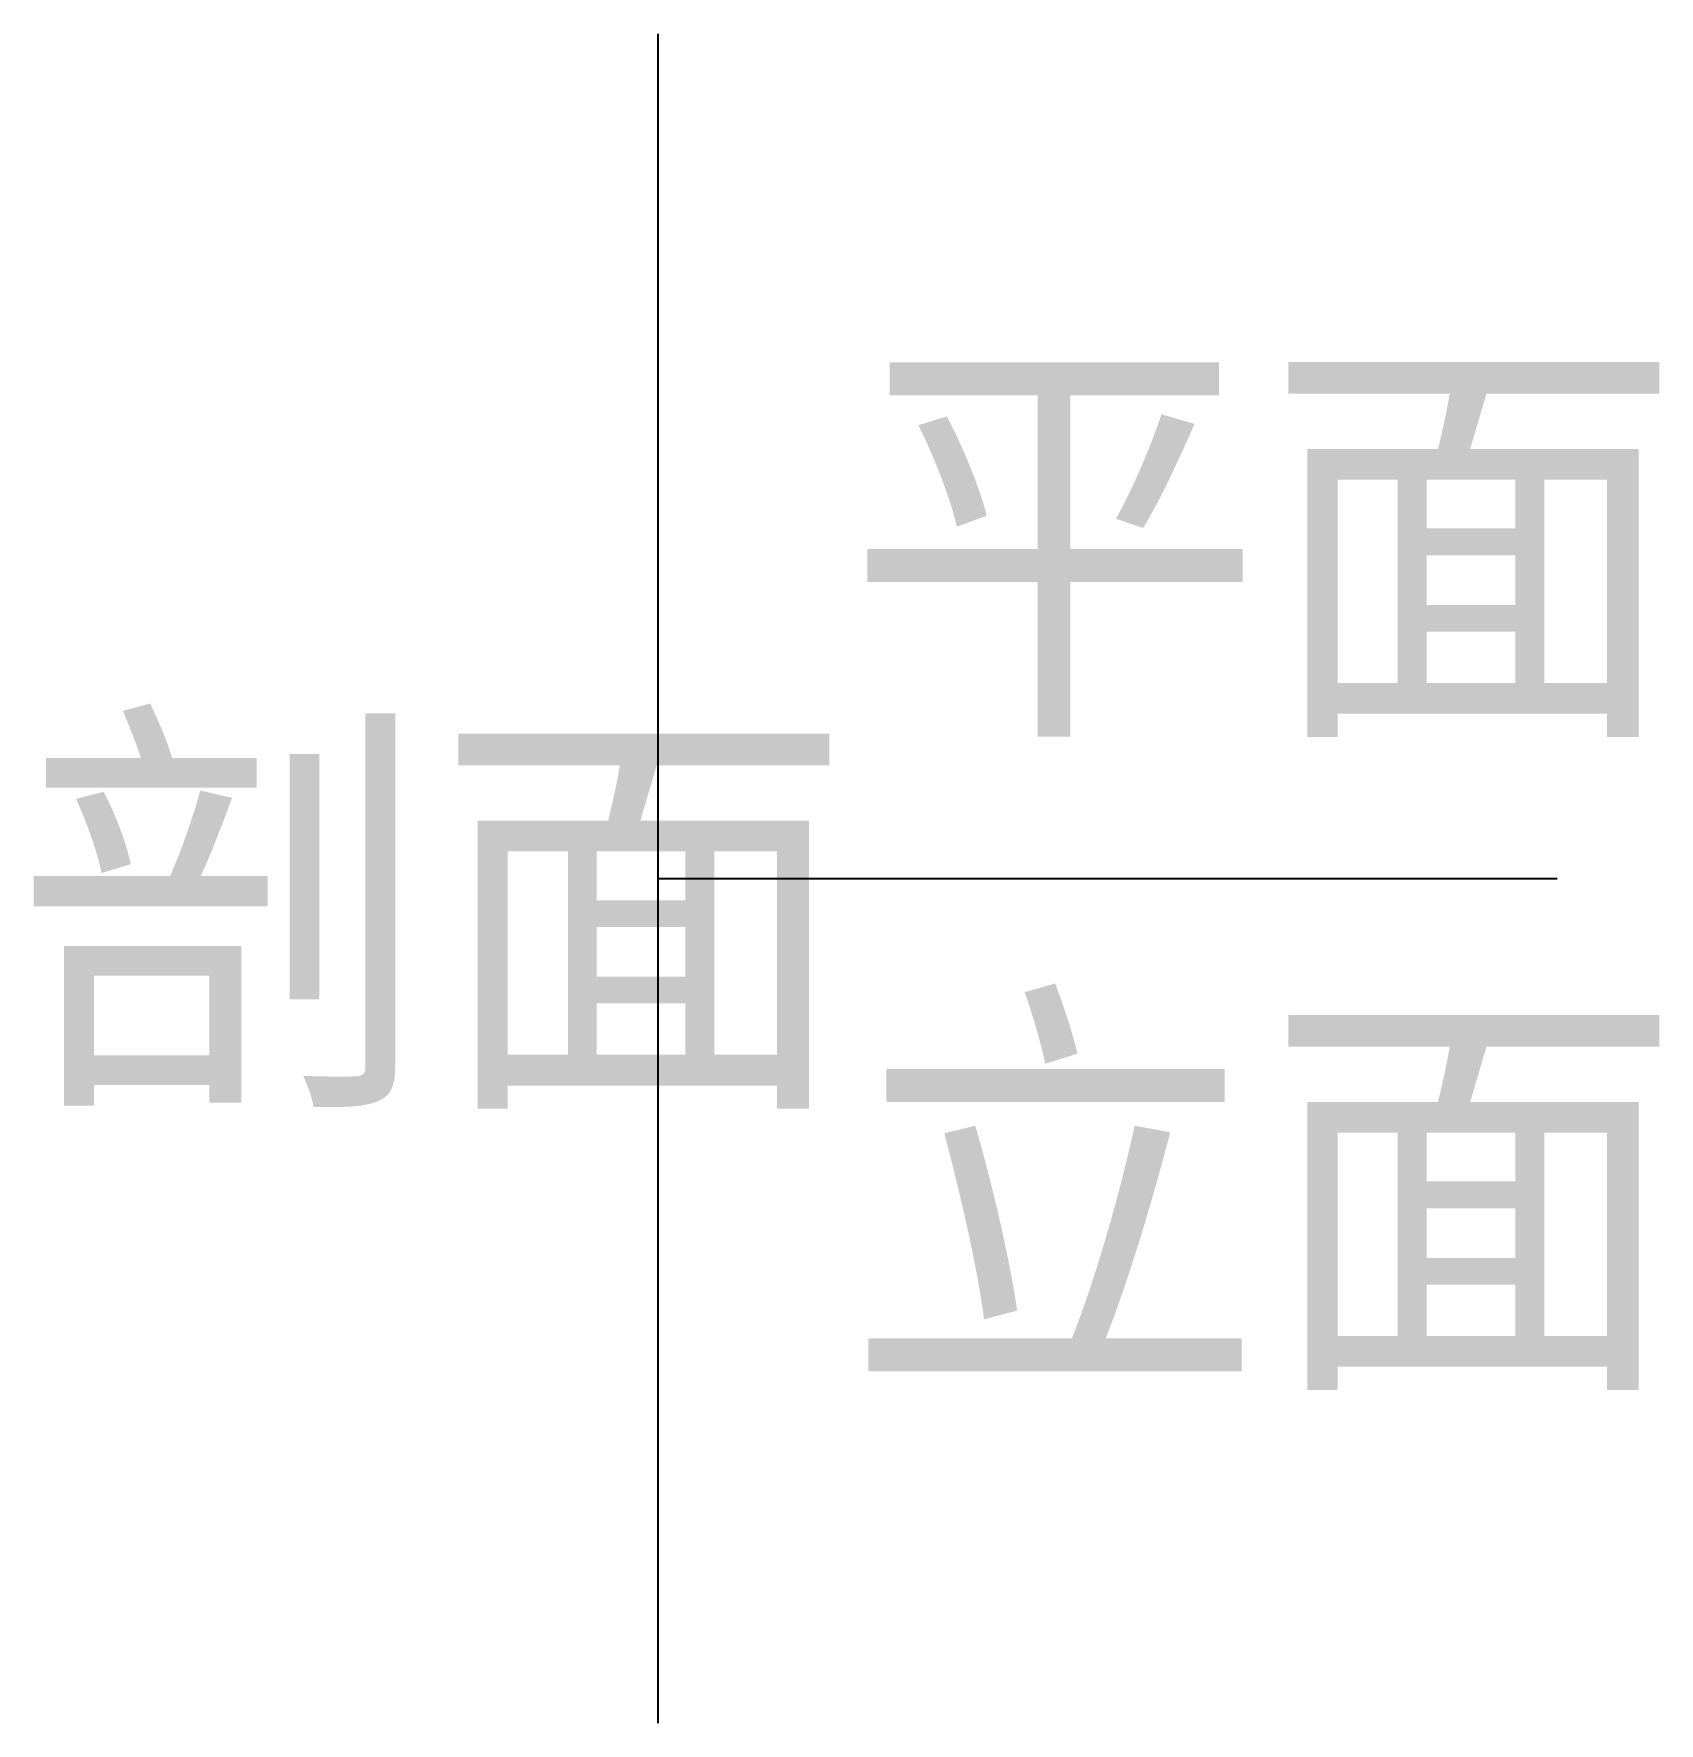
# Model space of a CAD drawing. Header units: metres. Extents: x 2111 to 6674, y -3242 to 1303.
# Drawn here: x 3428 to 3933, y -3242 to -2717 of the extents above; entities that cross this region are included whole.
import ezdxf

# ---------------------------------------------------------------- set-up
doc = ezdxf.new("R2010")
doc.units = ezdxf.units.M
doc.layers.add('LM', color=141, linetype='Continuous')
doc.layers.add('PUB_TEXT', color=7, linetype='Continuous')

msp = doc.modelspace()

# ---------------------------------------------------------------- linework, layer by layer
at = {"layer": 'LM'}
for p, q in [((3621.66, -3241.94), (3621.66, -2717.16)), ((3621.66, -2979.55), (3901.03, -2979.55))]:
    msp.add_line(p, q, dxfattribs=at)

# ---------------------------------------------------------------- texts
at = {"layer": 'PUB_TEXT'}
for s, p in [('平面', (3679.89, -2924.69)), ('剖面', (3422, -3040.18)), ('立面', (3679.89, -3127.54))]:
    msp.add_text(s, height=100, dxfattribs=at).set_placement(p)

doc.saveas('drawing.dxf')
